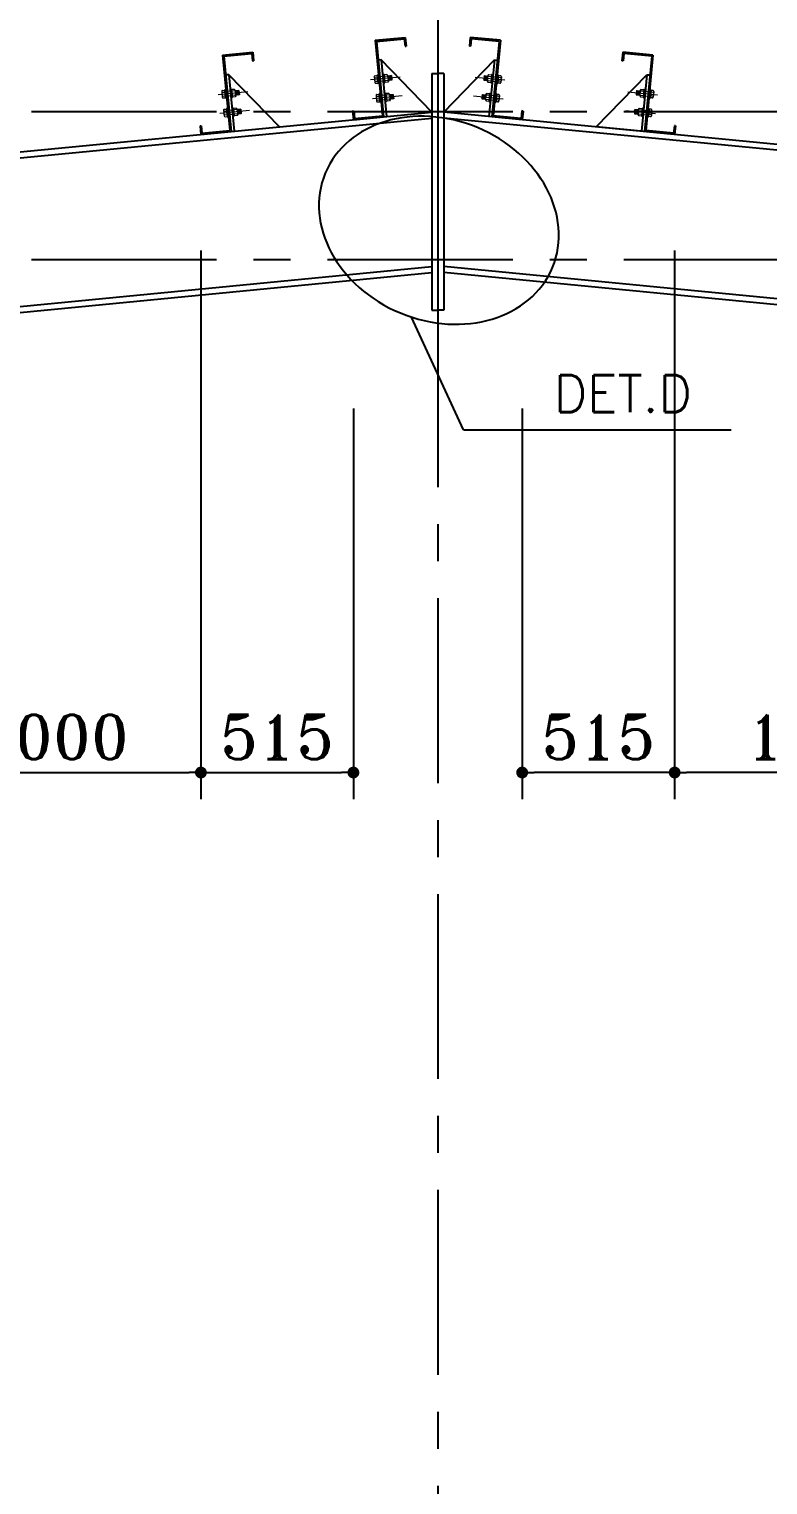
# Model space of a CAD drawing. Header units: inches. Extents: x 1387 to 2676, y -3554 to -2136.
# Drawn here: x 2547.64 to 2552.64, y -3019.73 to -3009.89 of the extents above; entities that cross this region are included whole.
import ezdxf

# ---------------------------------------------------------------- set-up
doc = ezdxf.new("R2010")
doc.units = ezdxf.units.IN
doc.header["$MEASUREMENT"] = 0
doc.linetypes.add('CENTER', pattern=[2, 1.25, -0.25, 0.25, -0.25])
doc.layers.add('2', color=2, linetype='Continuous', lineweight=9)
for name, color, linetype in [('2Y', 2, 'Continuous'), ('3G', 3, 'Continuous'), ('AXE', 1, 'CENTER'), ('DIM', 8, 'Continuous'), ('Pich', 2, 'Continuous'), ('TIE', 2, 'Continuous')]:
    doc.layers.add(name, color=color, linetype=linetype)
doc.styles.add('ROMANC', font='TXT.shx')
doc.styles.add('ROMANT', font='romant')
doc.dimstyles.new('1-50-2', dxfattribs={"dimtxt": 0.3, "dimasz": 0.08, "dimexe": 0.18, "dimexo": 0.0625, "dimgap": 0.09, "dimtad": 1, "dimdec": 0, "dimlfac": 500, "dimdsep": 46, "dimtxsty": 'ROMANT', "dimblk": 'DOT', "dimcen": 0.09, "dimclrd": 1, "dimclre": 1, "dimclrt": 3, "dimadec": 0, "dimazin": 0, "dimtfac": 1, "dimtdec": 0, "dimtix": 1, "dimtofl": 0, "dimtmove": 2, "dimatfit": 3, "dimldrblk": 'DOT', "dimfxl": 1, "dimtolj": 1, "dimarcsym": 0})

# ---------------------------------------------------------------- blocks, each defined once
blk = doc.blocks.new('TIE')
at = {"layer": 'TIE'}
for p, q in [((-3.48, 20), (4.44, 21.17)), ((-3.48, 20), (-0.54, 0.21)), ((-3.13, 19.74), (4.19, 20.83)), ((-3.13, 19.74), (-0.2, -0.04)), ((4.19, 20.83), (4.48, 18.85)), ((4.44, 21.17), (4.78, 18.9)), ((4.48, 18.85), (4.78, 18.9)), ((-1.61, 14.91), (-2.4, 14.8)), ((-1.61, 14.91), (-2.4, 14.8)), ((12.45, 1.85), (-1.61, 14.91)), ((-1.61, 14.91), (0.59, 0.09)), ((-8.45, 1.06), (-8.15, 1.1)), ((-8.45, 1.06), (-8.11, -1.22)), ((-8.15, 1.1), (-7.86, -0.87)), ((-7.86, -0.87), (-0.54, 0.21)), ((-0.2, -0.04), (12.45, 1.85)), ((-8.11, -1.22), (-0.2, -0.04))]:
    blk.add_line(p, q, dxfattribs=at)
blk = doc.blocks.new('DOT')
at = {"layer": 'DIM', "color": 0, "linetype": 'ByBlock'}
blk.add_line((-0.5, 0), (-1, 0), dxfattribs=at)
at = {"layer": 'DIM', "color": 0, "linetype": 'ByBlock', "const_width": 0.5}
blk.add_lwpolyline([(-0.25, 0, 1), (0.25, 0, 1)], format="xyb", close=True, dxfattribs=at)
blk = doc.blocks.new('*D2734')
at = {"layer": 'Defpoints', "color": 0, "transparency": 16777216}
for p in [(2546.8052, -3011.3261), (2548.8052, -3011.5197), (2548.8052, -3014.9176)]:
    blk.add_point(p, dxfattribs=at)
at = {"layer": 'Pich', "color": 1, "lineweight": -2, "transparency": 16777216}
for p, q in [((2546.8052, -3011.3886), (2546.8052, -3015.0976)), ((2548.8052, -3011.5822), (2548.8052, -3015.0976)), ((2546.8852, -3014.9176), (2548.7252, -3014.9176))]:
    blk.add_line(p, q, dxfattribs=at)
at = {"layer": 'Pich', "color": 1, "lineweight": -2, "transparency": 16777216, "xscale": 0.08, "yscale": 0.08, "zscale": 0.08, "rotation": 180}
blk.add_blockref('DOT', (2546.8052, -3014.9176), dxfattribs=at)
at = {"layer": 'Pich', "color": 1, "lineweight": -2, "transparency": 16777216, "xscale": 0.08, "yscale": 0.08, "zscale": 0.08}
blk.add_blockref('DOT', (2548.8052, -3014.9176), dxfattribs=at)
at = {"layer": 'Pich', "color": 3, "transparency": 16777216, "insert": (2547.8052, -3014.6776), "char_height": 0.3, "attachment_point": 5, "style": 'ROMANT'}
blk.add_mtext('\\A1;1000', dxfattribs=at)
blk = doc.blocks.new('_Dot')
at = {"layer": 'DIM', "color": 0, "lineweight": -2}
blk.add_line((-0.5, 0), (-1, 0), dxfattribs=at)
at = {"layer": 'DIM', "color": 0, "const_width": 0.5}
blk.add_lwpolyline([(-0.25, 0, 1), (0.25, 0, 1)], format="xyb", close=True, dxfattribs=at)
blk = doc.blocks.new('*D2735')
at = {"layer": 'Defpoints', "color": 0, "transparency": 16777216}
for p in [(2548.8052, -3011.3261), (2549.8353, -3012.3938), (2549.8353, -3014.9176)]:
    blk.add_point(p, dxfattribs=at)
at = {"layer": 'Pich', "color": 1, "lineweight": -2, "transparency": 16777216}
for p, q in [((2548.8052, -3011.3886), (2548.8052, -3015.0976)), ((2549.8353, -3012.4563), (2549.8353, -3015.0976)), ((2548.8852, -3014.9176), (2549.7553, -3014.9176))]:
    blk.add_line(p, q, dxfattribs=at)
at = {"layer": 'Pich', "color": 1, "lineweight": -2, "transparency": 16777216, "xscale": 0.08, "yscale": 0.08, "zscale": 0.08, "rotation": 180}
blk.add_blockref('DOT', (2548.8052, -3014.9176), dxfattribs=at)
at = {"layer": 'Pich', "color": 1, "lineweight": -2, "transparency": 16777216, "xscale": 0.08, "yscale": 0.08, "zscale": 0.08}
blk.add_blockref('DOT', (2549.8353, -3014.9176), dxfattribs=at)
at = {"layer": 'Pich', "color": 3, "transparency": 16777216, "insert": (2549.3203, -3014.6776), "char_height": 0.3, "attachment_point": 5, "style": 'ROMANT'}
blk.add_mtext('\\A1;515', dxfattribs=at)
blk = doc.blocks.new('*D2739')
at = {"layer": 'Defpoints', "color": 0, "transparency": 16777216}
for p in [(2554.0054, -3011.3261), (2552.0054, -3011.5197), (2552.0054, -3014.9176)]:
    blk.add_point(p, dxfattribs=at)
at = {"layer": 'Pich', "color": 1, "lineweight": -2, "transparency": 16777216}
for p, q in [((2554.0054, -3011.3886), (2554.0054, -3015.0976)), ((2552.0054, -3011.5822), (2552.0054, -3015.0976)), ((2553.9254, -3014.9176), (2552.0854, -3014.9176))]:
    blk.add_line(p, q, dxfattribs=at)
at = {"layer": 'Pich', "color": 1, "lineweight": -2, "transparency": 16777216, "xscale": 0.08, "yscale": 0.08, "zscale": 0.08, "rotation": 180}
blk.add_blockref('DOT', (2552.0054, -3014.9176), dxfattribs=at)
at = {"layer": 'Pich', "color": 1, "lineweight": -2, "transparency": 16777216, "xscale": 0.08, "yscale": 0.08, "zscale": 0.08}
blk.add_blockref('DOT', (2554.0054, -3014.9176), dxfattribs=at)
at = {"layer": 'Pich', "color": 3, "transparency": 16777216, "insert": (2553.0054, -3014.6776), "char_height": 0.3, "attachment_point": 5, "style": 'ROMANT'}
blk.add_mtext('\\A1;1000', dxfattribs=at)
blk = doc.blocks.new('*D2740')
at = {"layer": 'Defpoints', "color": 0, "transparency": 16777216}
for p in [(2552.0054, -3011.3261), (2550.9753, -3012.3938), (2550.9753, -3014.9176)]:
    blk.add_point(p, dxfattribs=at)
at = {"layer": 'Pich', "color": 1, "lineweight": -2, "transparency": 16777216}
for p, q in [((2552.0054, -3011.3886), (2552.0054, -3015.0976)), ((2550.9753, -3012.4563), (2550.9753, -3015.0976)), ((2551.9254, -3014.9176), (2551.0553, -3014.9176))]:
    blk.add_line(p, q, dxfattribs=at)
at = {"layer": 'Pich', "color": 1, "lineweight": -2, "transparency": 16777216, "xscale": 0.08, "yscale": 0.08, "zscale": 0.08, "rotation": 180}
blk.add_blockref('DOT', (2550.9753, -3014.9176), dxfattribs=at)
at = {"layer": 'Pich', "color": 1, "lineweight": -2, "transparency": 16777216, "xscale": 0.08, "yscale": 0.08, "zscale": 0.08}
blk.add_blockref('DOT', (2552.0054, -3014.9176), dxfattribs=at)
at = {"layer": 'Pich', "color": 3, "transparency": 16777216, "insert": (2551.4903, -3014.6776), "char_height": 0.3, "attachment_point": 5, "style": 'ROMANT'}
blk.add_mtext('\\A1;515', dxfattribs=at)

msp = doc.modelspace()

# ---------------------------------------------------------------- linework, layer by layer
at = {"layer": '2'}
for p, q in [((2549.98200475, -3010.20727137), (2549.99447007, -3010.20604606)), ((2549.99447007, -3010.20604606), (2549.99943173, -3010.256522)), ((2550.00184229, -3010.20249007), (2549.99674372, -3010.20299125)), ((2550.00464217, -3010.20478878), (2550.00965395, -3010.25577457)), ((2550.032686, -3010.20204872), (2550.03769778, -3010.25303451)), ((2550.04008328, -3010.19874766), (2550.0349847, -3010.19924884)), ((2550.04288316, -3010.20104636), (2550.04789494, -3010.25203216)), ((2550.06202789, -3010.19942187), (2550.04290822, -3010.20130129)), ((2550.04290822, -3010.20130129), (2550.04786988, -3010.25177723)), ((2550.06202789, -3010.19942187), (2550.06770909, -3010.20484779)), ((2550.06770909, -3010.20484779), (2550.07150551, -3010.24346953)), ((2550.09207065, -3010.20650451), (2550.06810352, -3010.20886042)), ((2550.09207065, -3010.20650451), (2550.09507821, -3010.237101)), ((2550.71853337, -3010.20650451), (2550.71552581, -3010.237101)), ((2550.71853337, -3010.20650451), (2550.74250049, -3010.20886042)), ((2550.74289493, -3010.20484779), (2550.7390985, -3010.24346953)), ((2550.74857612, -3010.19942187), (2550.74289493, -3010.20484779)), ((2550.74857612, -3010.19942187), (2550.7676958, -3010.20130129)), ((2550.76772086, -3010.20104636), (2550.76270908, -3010.25203216)), ((2550.7676958, -3010.20130129), (2550.76273414, -3010.25177723)), ((2550.77052074, -3010.19874766), (2550.77561932, -3010.19924884)), ((2550.77791802, -3010.20204872), (2550.77290624, -3010.25303451)), ((2550.80596184, -3010.20478878), (2550.80095007, -3010.25577457)), ((2550.80876172, -3010.20249007), (2550.8138603, -3010.20299125)), ((2550.81613394, -3010.20604606), (2550.81117228, -3010.256522)), ((2550.82859926, -3010.20727137), (2550.81613394, -3010.20604606)), ((2548.97176639, -3010.30220646), (2548.96666781, -3010.30270763)), ((2548.97456627, -3010.30450516), (2548.97957804, -3010.35549095)), ((2549.00261009, -3010.3017651), (2549.00762187, -3010.35275089)), ((2549.01000737, -3010.29846404), (2549.00490879, -3010.29896522)), ((2549.01280725, -3010.30076274), (2549.01781903, -3010.35174854)), ((2549.03195199, -3010.29913825), (2549.01283231, -3010.30101767)), ((2549.01283231, -3010.30101767), (2549.01779397, -3010.35149361)), ((2549.03195199, -3010.29913825), (2549.03763318, -3010.30456417)), ((2549.03763318, -3010.30456417), (2549.04142961, -3010.34318591)), ((2550.15214515, -3010.21604118), (2549.95167907, -3010.23574651)), ((2549.97601008, -3010.21457304), (2549.97966474, -3010.25175264)), ((2549.97774618, -3010.21932711), (2549.97645588, -3010.21847322)), ((2549.97803903, -3010.22230626), (2549.97693968, -3010.22339505)), ((2549.98025447, -3010.24376201), (2549.97885036, -3010.24283281)), ((2549.98033656, -3010.24676187), (2549.97933417, -3010.24775464)), ((2549.9820863, -3010.22040446), (2549.99574945, -3010.2190614)), ((2549.98459458, -3010.24483935), (2549.99815236, -3010.24350666)), ((2549.98696641, -3010.25774731), (2549.99943173, -3010.256522)), ((2550.00735525, -3010.25857445), (2550.00225667, -3010.25907563)), ((2550.03368811, -3010.21224337), (2550.00564428, -3010.21498342)), ((2550.03669567, -3010.24283986), (2550.00865184, -3010.24557992)), ((2550.04559624, -3010.25483204), (2550.04049766, -3010.25533321)), ((2550.06268543, -3010.20972422), (2550.04391752, -3010.21156906)), ((2550.06546076, -3010.23904054), (2550.04679822, -3010.24087502)), ((2550.06698955, -3010.24989781), (2550.04786988, -3010.25177723)), ((2550.0667327, -3010.20782241), (2550.06783205, -3010.20673363)), ((2550.07150551, -3010.24346953), (2550.06698955, -3010.24989781)), ((2550.06702554, -3010.21080156), (2550.06831585, -3010.21165545)), ((2550.08367635, -3010.23822178), (2550.06872922, -3010.21522573)), ((2550.06950803, -3010.23713873), (2550.07070433, -3010.23595392)), ((2550.07001162, -3010.24009717), (2550.07118814, -3010.24087575)), ((2550.0764972, -3010.23892747), (2550.07009009, -3010.22907019)), ((2550.09507821, -3010.237101), (2550.07111108, -3010.23945691)), ((2550.09085551, -3010.23751609), (2550.0719819, -3010.20847918)), ((2550.09451778, -3010.2313997), (2550.07916105, -3010.20777349)), ((2550.09315691, -3010.21755524), (2550.0863402, -3010.20706779)), ((2550.65845886, -3010.21604118), (2550.85892495, -3010.23574651)), ((2550.71552581, -3010.237101), (2550.73949293, -3010.23945691)), ((2550.71608624, -3010.2313997), (2550.73144297, -3010.20777349)), ((2550.71744711, -3010.21755524), (2550.72426381, -3010.20706779)), ((2550.71974851, -3010.23751609), (2550.73862212, -3010.20847918)), ((2550.72692766, -3010.23822178), (2550.7418748, -3010.21522573)), ((2550.73410682, -3010.23892747), (2550.74051392, -3010.22907019)), ((2550.7390985, -3010.24346953), (2550.74361446, -3010.24989781)), ((2550.7405924, -3010.24009717), (2550.73941588, -3010.24087575)), ((2550.74109599, -3010.23713873), (2550.73989969, -3010.23595392)), ((2550.74357847, -3010.21080156), (2550.74228817, -3010.21165545)), ((2550.74387132, -3010.20782241), (2550.74277197, -3010.20673363)), ((2550.74361446, -3010.24989781), (2550.76273414, -3010.25177723)), ((2550.74514326, -3010.23904054), (2550.7638058, -3010.24087502)), ((2550.74791859, -3010.20972422), (2550.7666865, -3010.21156906)), ((2550.76500778, -3010.25483204), (2550.77010636, -3010.25533321)), ((2550.77390835, -3010.24283986), (2550.80195217, -3010.24557992)), ((2550.77691591, -3010.21224337), (2550.80495974, -3010.21498342)), ((2550.80324877, -3010.25857445), (2550.80834735, -3010.25907563)), ((2550.8236376, -3010.25774731), (2550.81117228, -3010.256522)), ((2550.82600944, -3010.24483935), (2550.81245166, -3010.24350666)), ((2550.82851772, -3010.22040446), (2550.81485457, -3010.2190614)), ((2550.83026746, -3010.24676187), (2550.83126985, -3010.24775464)), ((2550.83034955, -3010.24376201), (2550.83175366, -3010.24283281)), ((2550.83459394, -3010.21457304), (2550.83093927, -3010.25175264)), ((2550.83256499, -3010.22230626), (2550.83366434, -3010.22339505)), ((2550.83285783, -3010.21932711), (2550.83414814, -3010.21847322)), ((2551.77298966, -3010.30456417), (2551.76919324, -3010.34318591)), ((2551.77867086, -3010.29913825), (2551.77298966, -3010.30456417)), ((2551.77867086, -3010.29913825), (2551.79779053, -3010.30101767)), ((2551.79781559, -3010.30076274), (2551.79280381, -3010.35174854)), ((2551.79779053, -3010.30101767), (2551.79282887, -3010.35149361)), ((2551.80061547, -3010.29846404), (2551.80571405, -3010.29896522)), ((2551.80801275, -3010.3017651), (2551.80300097, -3010.35275089)), ((2551.83605658, -3010.30450516), (2551.8310448, -3010.35549095)), ((2551.83885646, -3010.30220646), (2551.84395504, -3010.30270763)), ((2549.12206924, -3010.31575756), (2548.92160316, -3010.33546289)), ((2548.94593417, -3010.31428942), (2548.94958884, -3010.35146902)), ((2548.94767028, -3010.31904349), (2548.94637997, -3010.3181896)), ((2548.94796312, -3010.32202264), (2548.94686377, -3010.32311143)), ((2548.95017856, -3010.34347839), (2548.94877445, -3010.34254919)), ((2548.95026065, -3010.34647825), (2548.94925826, -3010.34747102)), ((2548.95192884, -3010.30698775), (2548.96439416, -3010.30576244)), ((2548.95201039, -3010.32012084), (2548.96567354, -3010.31877778)), ((2548.95451867, -3010.34455573), (2548.96807645, -3010.34322304)), ((2548.95689051, -3010.35746369), (2548.96935583, -3010.35623838)), ((2548.96439416, -3010.30576244), (2548.96935583, -3010.35623838)), ((2548.97727934, -3010.35829083), (2548.97218076, -3010.35879201)), ((2549.0036122, -3010.31195975), (2548.97556837, -3010.31469981)), ((2549.00661976, -3010.34255624), (2548.97857593, -3010.3452963)), ((2549.01552033, -3010.35454842), (2549.01042175, -3010.35504959)), ((2549.03260952, -3010.3094406), (2549.01384161, -3010.31128544)), ((2549.03538485, -3010.33875692), (2549.01672231, -3010.3405914)), ((2549.03691365, -3010.34961419), (2549.01779397, -3010.35149361)), ((2549.03665679, -3010.30753879), (2549.03775614, -3010.30645001)), ((2549.04142961, -3010.34318591), (2549.03691365, -3010.34961419)), ((2549.03694963, -3010.31051794), (2549.03823994, -3010.31137183)), ((2549.06199474, -3010.30622089), (2549.03802761, -3010.3085768)), ((2549.05360044, -3010.33793816), (2549.03865331, -3010.31494211)), ((2549.03943212, -3010.33685511), (2549.04062842, -3010.3356703)), ((2549.03993571, -3010.33981355), (2549.04111223, -3010.34059213)), ((2549.04642129, -3010.33864385), (2549.04001419, -3010.32878657)), ((2549.0650023, -3010.33681738), (2549.04103518, -3010.33917329)), ((2549.0607796, -3010.33723247), (2549.04190599, -3010.30819556)), ((2549.06444187, -3010.33111608), (2549.04908514, -3010.30748987)), ((2549.063081, -3010.31727162), (2549.0562643, -3010.30678417)), ((2549.06199474, -3010.30622089), (2549.0650023, -3010.33681738)), ((2550.16422499, -3010.3428535), (2549.96375891, -3010.36255883)), ((2549.98847173, -3010.34134783), (2549.99212639, -3010.37852743)), ((2549.99020783, -3010.3461019), (2549.98891753, -3010.34524801)), ((2549.99050068, -3010.34908105), (2549.98940133, -3010.35016984)), ((2549.99271612, -3010.3705368), (2549.99131201, -3010.3696076)), ((2549.99279821, -3010.37353666), (2549.99179582, -3010.37452943)), ((2549.9944664, -3010.33404616), (2550.00693172, -3010.33282085)), ((2549.99454795, -3010.34717925), (2550.0082111, -3010.34583619)), ((2549.99705623, -3010.37161414), (2550.01061401, -3010.37028145)), ((2549.99942806, -3010.3845221), (2550.01189338, -3010.38329679)), ((2550.00693172, -3010.33282085), (2550.01189338, -3010.38329679)), ((2550.01430394, -3010.32926487), (2550.00920537, -3010.32976604)), ((2550.0198169, -3010.38534924), (2550.01471832, -3010.38585042)), ((2550.01710382, -3010.33156357), (2550.0221156, -3010.38254936)), ((2550.04614976, -3010.33901816), (2550.01810593, -3010.34175822)), ((2550.04915732, -3010.36961465), (2550.02111349, -3010.37235471)), ((2550.04514765, -3010.32882351), (2550.05015943, -3010.3798093)), ((2550.05254493, -3010.32552245), (2550.04744635, -3010.32602363)), ((2550.05805789, -3010.38160683), (2550.05295931, -3010.382108)), ((2550.05534481, -3010.32782115), (2550.06035659, -3010.37880695)), ((2550.07448954, -3010.32619666), (2550.05536987, -3010.32807608)), ((2550.05536987, -3010.32807608), (2550.06033153, -3010.37855202)), ((2550.07514708, -3010.33649901), (2550.05637917, -3010.33834385)), ((2550.07792241, -3010.36581533), (2550.05925987, -3010.36764981)), ((2550.0794512, -3010.3766726), (2550.06033153, -3010.37855202)), ((2550.07448954, -3010.32619666), (2550.08017074, -3010.33162258)), ((2550.07919435, -3010.33459721), (2550.0802937, -3010.33350842)), ((2550.08396716, -3010.37024433), (2550.0794512, -3010.3766726)), ((2550.07948719, -3010.33757635), (2550.0807775, -3010.33843024)), ((2550.08017074, -3010.33162258), (2550.08396716, -3010.37024433)), ((2550.1045323, -3010.3332793), (2550.08056517, -3010.33563521)), ((2550.096138, -3010.36499657), (2550.08119087, -3010.34200052)), ((2550.08196968, -3010.36391353), (2550.08316598, -3010.36272871)), ((2550.08247327, -3010.36687196), (2550.08364979, -3010.36765054)), ((2550.08895885, -3010.36570226), (2550.08255174, -3010.35584498)), ((2550.10753986, -3010.36387579), (2550.08357273, -3010.3662317)), ((2550.10331716, -3010.36429088), (2550.08444355, -3010.33525397)), ((2550.10697943, -3010.35817449), (2550.0916227, -3010.33454828)), ((2550.10561856, -3010.34433003), (2550.09880185, -3010.33384259)), ((2550.1045323, -3010.3332793), (2550.10753986, -3010.36387579)), ((2550.64637902, -3010.3428535), (2550.84684511, -3010.36255883)), ((2550.70607172, -3010.3332793), (2550.70306416, -3010.36387579)), ((2550.70306416, -3010.36387579), (2550.72703128, -3010.3662317)), ((2550.70362459, -3010.35817449), (2550.71898132, -3010.33454828)), ((2550.70498546, -3010.34433003), (2550.71180216, -3010.33384259)), ((2550.70607172, -3010.3332793), (2550.73003884, -3010.33563521)), ((2550.70728686, -3010.36429088), (2550.72616047, -3010.33525397)), ((2550.71446602, -3010.36499657), (2550.72941315, -3010.34200052)), ((2550.72164517, -3010.36570226), (2550.72805227, -3010.35584498)), ((2550.73043328, -3010.33162258), (2550.72663685, -3010.37024433)), ((2550.72663685, -3010.37024433), (2550.73115281, -3010.3766726)), ((2550.72813075, -3010.36687196), (2550.72695423, -3010.36765054)), ((2550.72863434, -3010.36391353), (2550.72743804, -3010.36272871)), ((2550.73111682, -3010.33757635), (2550.72982652, -3010.33843024)), ((2550.73140967, -3010.33459721), (2550.73031032, -3010.33350842)), ((2550.73611447, -3010.32619666), (2550.73043328, -3010.33162258)), ((2550.73115281, -3010.3766726), (2550.75027249, -3010.37855202)), ((2550.73268161, -3010.36581533), (2550.75134415, -3010.36764981)), ((2550.73545694, -3010.33649901), (2550.75422485, -3010.33834385)), ((2550.73611447, -3010.32619666), (2550.75523415, -3010.32807608)), ((2550.75525921, -3010.32782115), (2550.75024743, -3010.37880695)), ((2550.75523415, -3010.32807608), (2550.75027249, -3010.37855202)), ((2550.75254613, -3010.38160683), (2550.75764471, -3010.382108)), ((2550.75805909, -3010.32552245), (2550.76315767, -3010.32602363)), ((2550.76545637, -3010.32882351), (2550.76044459, -3010.3798093)), ((2550.7614467, -3010.36961465), (2550.78949053, -3010.37235471)), ((2550.76445426, -3010.33901816), (2550.79249809, -3010.34175822)), ((2550.79350019, -3010.33156357), (2550.78848842, -3010.38254936)), ((2550.79078712, -3010.38534924), (2550.7958857, -3010.38585042)), ((2550.79630007, -3010.32926487), (2550.80139865, -3010.32976604)), ((2550.8036723, -3010.33282085), (2550.79871063, -3010.38329679)), ((2550.81117595, -3010.3845221), (2550.79871063, -3010.38329679)), ((2550.81354779, -3010.37161414), (2550.79999001, -3010.37028145)), ((2550.81605607, -3010.34717925), (2550.80239292, -3010.34583619)), ((2550.81613762, -3010.33404616), (2550.8036723, -3010.33282085)), ((2550.81780581, -3010.37353666), (2550.8188082, -3010.37452943)), ((2550.8178879, -3010.3705368), (2550.81929201, -3010.3696076)), ((2550.82213229, -3010.34134783), (2550.81847762, -3010.37852743)), ((2550.82010334, -3010.34908105), (2550.82120269, -3010.35016984)), ((2550.82039618, -3010.3461019), (2550.82168649, -3010.34524801)), ((2551.6885536, -3010.31575756), (2551.88901969, -3010.33546289)), ((2551.74862811, -3010.30622089), (2551.74562055, -3010.33681738)), ((2551.74562055, -3010.33681738), (2551.76958767, -3010.33917329)), ((2551.74618097, -3010.33111608), (2551.7615377, -3010.30748987)), ((2551.74754185, -3010.31727162), (2551.75435855, -3010.30678417)), ((2551.74862811, -3010.30622089), (2551.77259523, -3010.3085768)), ((2551.74984325, -3010.33723247), (2551.76871686, -3010.30819556)), ((2551.7570224, -3010.33793816), (2551.77196954, -3010.31494211)), ((2551.76420156, -3010.33864385), (2551.77060866, -3010.32878657)), ((2551.76919324, -3010.34318591), (2551.7737092, -3010.34961419)), ((2551.77068713, -3010.33981355), (2551.76951062, -3010.34059213)), ((2551.77119073, -3010.33685511), (2551.76999442, -3010.3356703)), ((2551.77367321, -3010.31051794), (2551.7723829, -3010.31137183)), ((2551.77396605, -3010.30753879), (2551.7728667, -3010.30645001)), ((2551.7737092, -3010.34961419), (2551.79282887, -3010.35149361)), ((2551.775238, -3010.33875692), (2551.79390053, -3010.3405914)), ((2551.77801332, -3010.3094406), (2551.79678124, -3010.31128544)), ((2551.79510252, -3010.35454842), (2551.8002011, -3010.35504959)), ((2551.80400308, -3010.34255624), (2551.83204691, -3010.3452963)), ((2551.80701064, -3010.31195975), (2551.83505447, -3010.31469981)), ((2551.8333435, -3010.35829083), (2551.83844208, -3010.35879201)), ((2551.84622868, -3010.30576244), (2551.84126702, -3010.35623838)), ((2551.85373234, -3010.35746369), (2551.84126702, -3010.35623838)), ((2551.85610417, -3010.34455573), (2551.8425464, -3010.34322304)), ((2551.85861246, -3010.32012084), (2551.8449493, -3010.31877778)), ((2551.858694, -3010.30698775), (2551.84622868, -3010.30576244)), ((2551.86036219, -3010.34647825), (2551.86136459, -3010.34747102)), ((2551.86044429, -3010.34347839), (2551.86184839, -3010.34254919)), ((2551.86468867, -3010.31428942), (2551.86103401, -3010.35146902)), ((2551.86265973, -3010.32202264), (2551.86375908, -3010.32311143)), ((2551.86295257, -3010.31904349), (2551.86424288, -3010.3181896)), ((2549.13414909, -3010.44256988), (2548.933683, -3010.46227521)), ((2548.95839582, -3010.44106421), (2548.96205049, -3010.47824381)), ((2548.96013193, -3010.44581828), (2548.95884162, -3010.44496439)), ((2548.96042477, -3010.44879743), (2548.95932542, -3010.44988622)), ((2548.96264021, -3010.47025318), (2548.9612361, -3010.46932398)), ((2548.9627223, -3010.47325304), (2548.96171991, -3010.47424581)), ((2548.96439049, -3010.43376254), (2548.97685581, -3010.43253723)), ((2548.96447204, -3010.44689563), (2548.97813519, -3010.44555257)), ((2548.96698032, -3010.47133052), (2548.9805381, -3010.46999783)), ((2548.96935215, -3010.48423848), (2548.98181748, -3010.48301317)), ((2548.97685581, -3010.43253723), (2548.98181748, -3010.48301317)), ((2548.98422804, -3010.42898125), (2548.97912946, -3010.42948242)), ((2548.98974099, -3010.48506562), (2548.98464241, -3010.4855668)), ((2548.98702791, -3010.43127995), (2548.99203969, -3010.48226574)), ((2549.01607385, -3010.43873454), (2548.98803002, -3010.4414746)), ((2549.01908141, -3010.46933103), (2548.99103758, -3010.47207109)), ((2549.01507174, -3010.42853989), (2549.02008352, -3010.47952568)), ((2549.02246902, -3010.42523883), (2549.01737044, -3010.42574001)), ((2549.02798198, -3010.48132321), (2549.0228834, -3010.48182438)), ((2549.0252689, -3010.42753753), (2549.03028068, -3010.47852333)), ((2549.04441364, -3010.42591304), (2549.02529396, -3010.42779246)), ((2549.02529396, -3010.42779246), (2549.03025562, -3010.4782684)), ((2549.04507117, -3010.43621539), (2549.02630326, -3010.43806023)), ((2549.0478465, -3010.46553171), (2549.02918396, -3010.46736619)), ((2549.0493753, -3010.47638898), (2549.03025562, -3010.4782684)), ((2549.04441364, -3010.42591304), (2549.05009483, -3010.43133896)), ((2549.04911844, -3010.43431359), (2549.05021779, -3010.4332248)), ((2549.05389126, -3010.46996071), (2549.0493753, -3010.47638898)), ((2549.04941128, -3010.43729273), (2549.05070159, -3010.43814662)), ((2549.05009483, -3010.43133896), (2549.05389126, -3010.46996071)), ((2549.07445639, -3010.43299568), (2549.05048926, -3010.43535159)), ((2549.06606209, -3010.46471295), (2549.05111496, -3010.4417169)), ((2549.05189377, -3010.46362991), (2549.05309007, -3010.46244509)), ((2549.05239736, -3010.46658834), (2549.05357388, -3010.46736692)), ((2549.05888294, -3010.46541864), (2549.05247584, -3010.45556136)), ((2549.07746395, -3010.46359218), (2549.05349683, -3010.46594808)), ((2549.07324125, -3010.46400726), (2549.05436764, -3010.43497035)), ((2549.07690352, -3010.45789087), (2549.06154679, -3010.43426466)), ((2549.07554265, -3010.44404641), (2549.06872595, -3010.43355897)), ((2549.07445639, -3010.43299568), (2549.07746395, -3010.46359218)), ((2551.67647376, -3010.44256988), (2551.87693985, -3010.46227521)), ((2551.73616646, -3010.43299568), (2551.7331589, -3010.46359218)), ((2551.7331589, -3010.46359218), (2551.75712602, -3010.46594808)), ((2551.73371932, -3010.45789087), (2551.74907605, -3010.43426466)), ((2551.7350802, -3010.44404641), (2551.7418969, -3010.43355897)), ((2551.73616646, -3010.43299568), (2551.76013358, -3010.43535159)), ((2551.7373816, -3010.46400726), (2551.75625521, -3010.43497035)), ((2551.74456075, -3010.46471295), (2551.75950789, -3010.4417169)), ((2551.75173991, -3010.46541864), (2551.75814701, -3010.45556136)), ((2551.76052801, -3010.43133896), (2551.75673159, -3010.46996071)), ((2551.75673159, -3010.46996071), (2551.76124755, -3010.47638898)), ((2551.75822548, -3010.46658834), (2551.75704897, -3010.46736692)), ((2551.75872908, -3010.46362991), (2551.75753277, -3010.46244509)), ((2551.76121156, -3010.43729273), (2551.75992125, -3010.43814662)), ((2551.7615044, -3010.43431359), (2551.76040505, -3010.4332248)), ((2551.76620921, -3010.42591304), (2551.76052801, -3010.43133896)), ((2551.76124755, -3010.47638898), (2551.78036722, -3010.4782684)), ((2551.76277635, -3010.46553171), (2551.78143888, -3010.46736619)), ((2551.76555167, -3010.43621539), (2551.78431959, -3010.43806023)), ((2551.76620921, -3010.42591304), (2551.78532888, -3010.42779246)), ((2551.78535394, -3010.42753753), (2551.78034217, -3010.47852333)), ((2551.78532888, -3010.42779246), (2551.78036722, -3010.4782684)), ((2551.78264087, -3010.48132321), (2551.78773945, -3010.48182438)), ((2551.78815382, -3010.42523883), (2551.7932524, -3010.42574001)), ((2551.7955511, -3010.42853989), (2551.79053932, -3010.47952568)), ((2551.79154143, -3010.46933103), (2551.81958526, -3010.47207109)), ((2551.79454899, -3010.43873454), (2551.82259282, -3010.4414746)), ((2551.82359493, -3010.43127995), (2551.81858315, -3010.48226574)), ((2551.82088185, -3010.48506562), (2551.82598043, -3010.4855668)), ((2551.82639481, -3010.42898125), (2551.83149339, -3010.42948242)), ((2551.83376703, -3010.43253723), (2551.82880537, -3010.48301317)), ((2551.84127069, -3010.48423848), (2551.82880537, -3010.48301317)), ((2551.84364252, -3010.47133052), (2551.83008475, -3010.46999783)), ((2551.84615081, -3010.44689563), (2551.83248765, -3010.44555257)), ((2551.84623235, -3010.43376254), (2551.83376703, -3010.43253723)), ((2551.84790054, -3010.47325304), (2551.84890294, -3010.47424581)), ((2551.84798264, -3010.47025318), (2551.84938674, -3010.46932398)), ((2551.85222702, -3010.44106421), (2551.84857236, -3010.47824381)), ((2551.85019808, -3010.44879743), (2551.85129743, -3010.44988622)), ((2551.85049092, -3010.44581828), (2551.85178123, -3010.44496439))]:
    msp.add_line(p, q, dxfattribs=at)
for centre, radius, start, end in [((2549.9969943, -3010.20554054), 0.00256158, 95.613998816, 185.613998818), ((2550.00209288, -3010.20503936), 0.00256158, 5.613998818, 95.613998816), ((2550.03523529, -3010.20179813), 0.00256158, 95.613998816, 185.613998818), ((2550.04033387, -3010.20129695), 0.00256158, 5.613998818, 95.613998816), ((2550.77027015, -3010.20129695), 0.00256158, 84.386001184, 174.386001182), ((2550.77536873, -3010.20179813), 0.00256158, 354.386001182, 84.386001184), ((2550.80851113, -3010.20503936), 0.00256158, 84.386001184, 174.386001182), ((2550.81360971, -3010.20554054), 0.00256158, 354.386001182, 84.386001184), ((2548.9669184, -3010.30525692), 0.00256158, 95.613998816, 185.613998818), ((2548.97201698, -3010.30475574), 0.00256158, 5.613998818, 95.613998816), ((2549.00515938, -3010.30151451), 0.00256158, 95.613998816, 185.613998818), ((2549.01025796, -3010.30101333), 0.00256158, 5.613998818, 95.613998816), ((2549.98265825, -3010.21391954), 0.00668021, 95.613998816, 185.613998818), ((2549.9814328, -3010.21375629), 0.00668021, 236.504538786, 275.613998816), ((2549.9827398, -3010.22705263), 0.00668021, 95.613998816, 134.723458847), ((2549.98631291, -3010.25109914), 0.00668021, 185.613998818, 275.613998816), ((2549.98394108, -3010.23819118), 0.00668021, 236.504538786, 275.613998816), ((2549.98503733, -3010.25150824), 0.00668021, 95.613998816, 134.723458847), ((2550.00200608, -3010.25652634), 0.00256158, 185.613998818, 275.613998816), ((2550.00710466, -3010.25602516), 0.00256158, 275.613998816, 5.613998818), ((2550.04024707, -3010.25278392), 0.00256158, 185.613998818, 275.613998816), ((2550.04534565, -3010.25228275), 0.00256158, 275.613998816, 5.613998818), ((2550.06203193, -3010.20307605), 0.00668021, 275.613998816, 314.723458847), ((2550.06333893, -3010.21637239), 0.00668021, 56.504538786, 95.613998816), ((2550.06480726, -3010.23239237), 0.00668021, 275.613998816, 314.723458847), ((2550.06632501, -3010.24566799), 0.00668021, 56.504538786, 95.613998816), ((2550.74427901, -3010.24566799), 0.00668021, 84.386001184, 123.495461214), ((2550.74579676, -3010.23239237), 0.00668021, 225.276541153, 264.386001184), ((2550.74726509, -3010.21637239), 0.00668021, 84.386001184, 123.495461214), ((2550.74857209, -3010.20307605), 0.00668021, 225.276541153, 264.386001184), ((2550.76525837, -3010.25228275), 0.00256158, 174.386001182, 264.386001184), ((2550.77035695, -3010.25278392), 0.00256158, 264.386001184, 354.386001182), ((2550.80349936, -3010.25602516), 0.00256158, 174.386001182, 264.386001184), ((2550.80859794, -3010.25652634), 0.00256158, 264.386001184, 354.386001182), ((2550.8242911, -3010.25109914), 0.00668021, 264.386001184, 354.386001182), ((2550.82666294, -3010.23819118), 0.00668021, 264.386001184, 303.495461214), ((2550.82556669, -3010.25150824), 0.00668021, 45.276541153, 84.386001184), ((2550.82917122, -3010.21375629), 0.00668021, 264.386001184, 303.495461214), ((2550.82786422, -3010.22705263), 0.00668021, 45.276541153, 84.386001184), ((2550.82794577, -3010.21391954), 0.00668021, 354.386001182, 84.386001184), ((2551.80036488, -3010.30101333), 0.00256158, 84.386001184, 174.386001182), ((2551.80546346, -3010.30151451), 0.00256158, 354.386001182, 84.386001184), ((2551.83860587, -3010.30475574), 0.00256158, 84.386001184, 174.386001182), ((2551.84370445, -3010.30525692), 0.00256158, 354.386001182, 84.386001184), ((2548.95258234, -3010.31363592), 0.00668021, 95.613998816, 185.613998818), ((2548.95135689, -3010.31347267), 0.00668021, 236.504538786, 275.613998816), ((2548.95266389, -3010.32676901), 0.00668021, 95.613998816, 134.723458847), ((2548.95623701, -3010.35081552), 0.00668021, 185.613998818, 275.613998816), ((2548.95386517, -3010.33790756), 0.00668021, 236.504538786, 275.613998816), ((2548.95496142, -3010.35122462), 0.00668021, 95.613998816, 134.723458847), ((2548.97193017, -3010.35624272), 0.00256158, 185.613998818, 275.613998816), ((2548.97702875, -3010.35574154), 0.00256158, 275.613998816, 5.613998818), ((2549.01017116, -3010.3525003), 0.00256158, 185.613998818, 275.613998816), ((2549.01526974, -3010.35199913), 0.00256158, 275.613998816, 5.613998818), ((2549.03195602, -3010.30279243), 0.00668021, 275.613998816, 314.723458847), ((2549.03326302, -3010.31608877), 0.00668021, 56.504538786, 95.613998816), ((2549.03473135, -3010.33210875), 0.00668021, 275.613998816, 314.723458847), ((2549.0362491, -3010.34538437), 0.00668021, 56.504538786, 95.613998816), ((2549.9951199, -3010.34069433), 0.00668021, 95.613998816, 185.613998818), ((2549.99389445, -3010.34053108), 0.00668021, 236.504538786, 275.613998816), ((2549.99520145, -3010.35382742), 0.00668021, 95.613998816, 134.723458847), ((2549.99877456, -3010.37787393), 0.00668021, 185.613998818, 275.613998816), ((2549.99640273, -3010.36496597), 0.00668021, 236.504538786, 275.613998816), ((2549.99749898, -3010.37828303), 0.00668021, 95.613998816, 134.723458847), ((2550.00945595, -3010.33231533), 0.00256158, 95.613998816, 185.613998818), ((2550.01446773, -3010.38330113), 0.00256158, 185.613998818, 275.613998816), ((2550.01455453, -3010.33181416), 0.00256158, 5.613998818, 95.613998816), ((2550.01956631, -3010.38279995), 0.00256158, 275.613998816, 5.613998818), ((2550.04769694, -3010.32857292), 0.00256158, 95.613998816, 185.613998818), ((2550.05270872, -3010.37955871), 0.00256158, 185.613998818, 275.613998816), ((2550.05279552, -3010.32807174), 0.00256158, 5.613998818, 95.613998816), ((2550.0578073, -3010.37905754), 0.00256158, 275.613998816, 5.613998818), ((2550.07449358, -3010.32985084), 0.00668021, 275.613998816, 314.723458847), ((2550.07580058, -3010.34314718), 0.00668021, 56.504538786, 95.613998816), ((2550.07726891, -3010.35916716), 0.00668021, 275.613998816, 314.723458847), ((2550.07878666, -3010.37244278), 0.00668021, 56.504538786, 95.613998816), ((2550.73181736, -3010.37244278), 0.00668021, 84.386001184, 123.495461214), ((2550.73333511, -3010.35916716), 0.00668021, 225.276541153, 264.386001184), ((2550.73480344, -3010.34314718), 0.00668021, 84.386001184, 123.495461214), ((2550.73611044, -3010.32985084), 0.00668021, 225.276541153, 264.386001184), ((2550.75279672, -3010.37905754), 0.00256158, 174.386001182, 264.386001184), ((2550.7578085, -3010.32807174), 0.00256158, 84.386001184, 174.386001182), ((2550.7578953, -3010.37955871), 0.00256158, 264.386001184, 354.386001182), ((2550.76290708, -3010.32857292), 0.00256158, 354.386001182, 84.386001184), ((2550.79103771, -3010.38279995), 0.00256158, 174.386001182, 264.386001184), ((2550.79604948, -3010.33181416), 0.00256158, 84.386001184, 174.386001182), ((2550.79613629, -3010.38330113), 0.00256158, 264.386001184, 354.386001182), ((2550.80114806, -3010.33231533), 0.00256158, 354.386001182, 84.386001184), ((2550.81182945, -3010.37787393), 0.00668021, 264.386001184, 354.386001182), ((2550.81420129, -3010.36496597), 0.00668021, 264.386001184, 303.495461214), ((2550.81310504, -3010.37828303), 0.00668021, 45.276541153, 84.386001184), ((2550.81670957, -3010.34053108), 0.00668021, 264.386001184, 303.495461214), ((2550.81540257, -3010.35382742), 0.00668021, 45.276541153, 84.386001184), ((2550.81548412, -3010.34069433), 0.00668021, 354.386001182, 84.386001184), ((2551.77437375, -3010.34538437), 0.00668021, 84.386001184, 123.495461214), ((2551.77589149, -3010.33210875), 0.00668021, 225.276541153, 264.386001184), ((2551.77735983, -3010.31608877), 0.00668021, 84.386001184, 123.495461214), ((2551.77866682, -3010.30279243), 0.00668021, 225.276541153, 264.386001184), ((2551.7953531, -3010.35199913), 0.00256158, 174.386001182, 264.386001184), ((2551.80045168, -3010.3525003), 0.00256158, 264.386001184, 354.386001182), ((2551.83359409, -3010.35574154), 0.00256158, 174.386001182, 264.386001184), ((2551.83869267, -3010.35624272), 0.00256158, 264.386001184, 354.386001182), ((2551.85438584, -3010.35081552), 0.00668021, 264.386001184, 354.386001182), ((2551.85675767, -3010.33790756), 0.00668021, 264.386001184, 303.495461214), ((2551.85566142, -3010.35122462), 0.00668021, 45.276541153, 84.386001184), ((2551.85926595, -3010.31347267), 0.00668021, 264.386001184, 303.495461214), ((2551.85795896, -3010.32676901), 0.00668021, 45.276541153, 84.386001184), ((2551.8580405, -3010.31363592), 0.00668021, 354.386001182, 84.386001184), ((2548.96504399, -3010.44041071), 0.00668021, 95.613998816, 185.613998818), ((2548.96381854, -3010.44024746), 0.00668021, 236.504538786, 275.613998816), ((2548.96512554, -3010.4535438), 0.00668021, 95.613998816, 134.723458847), ((2548.96869866, -3010.47759031), 0.00668021, 185.613998818, 275.613998816), ((2548.96632682, -3010.46468235), 0.00668021, 236.504538786, 275.613998816), ((2548.96742307, -3010.47799941), 0.00668021, 95.613998816, 134.723458847), ((2548.97938005, -3010.43203171), 0.00256158, 95.613998816, 185.613998818), ((2548.98439182, -3010.48301751), 0.00256158, 185.613998818, 275.613998816), ((2548.98447863, -3010.43153054), 0.00256158, 5.613998818, 95.613998816), ((2548.9894904, -3010.48251633), 0.00256158, 275.613998816, 5.613998818), ((2549.01762103, -3010.4282893), 0.00256158, 95.613998816, 185.613998818), ((2549.02263281, -3010.47927509), 0.00256158, 185.613998818, 275.613998816), ((2549.02271961, -3010.42778812), 0.00256158, 5.613998818, 95.613998816), ((2549.02773139, -3010.47877392), 0.00256158, 275.613998816, 5.613998818), ((2549.04441767, -3010.42956722), 0.00668021, 275.613998816, 314.723458847), ((2549.04572467, -3010.44286356), 0.00668021, 56.504538786, 95.613998816), ((2549.047193, -3010.45888354), 0.00668021, 275.613998816, 314.723458847), ((2549.04871075, -3010.47215916), 0.00668021, 56.504538786, 95.613998816), ((2551.7619121, -3010.47215916), 0.00668021, 84.386001184, 123.495461214), ((2551.76342985, -3010.45888354), 0.00668021, 225.276541153, 264.386001184), ((2551.76489818, -3010.44286356), 0.00668021, 84.386001184, 123.495461214), ((2551.76620517, -3010.42956722), 0.00668021, 225.276541153, 264.386001184), ((2551.78289145, -3010.47877392), 0.00256158, 174.386001182, 264.386001184), ((2551.78790323, -3010.42778812), 0.00256158, 84.386001184, 174.386001182), ((2551.78799003, -3010.47927509), 0.00256158, 264.386001184, 354.386001182), ((2551.79300181, -3010.4282893), 0.00256158, 354.386001182, 84.386001184), ((2551.82113244, -3010.48251633), 0.00256158, 174.386001182, 264.386001184), ((2551.82614422, -3010.43153054), 0.00256158, 84.386001184, 174.386001182), ((2551.82623102, -3010.48301751), 0.00256158, 264.386001184, 354.386001182), ((2551.8312428, -3010.43203171), 0.00256158, 354.386001182, 84.386001184), ((2551.84192419, -3010.47759031), 0.00668021, 264.386001184, 354.386001182), ((2551.84429602, -3010.46468235), 0.00668021, 264.386001184, 303.495461214), ((2551.84319977, -3010.47799941), 0.00668021, 45.276541153, 84.386001184), ((2551.84680431, -3010.44024746), 0.00668021, 264.386001184, 303.495461214), ((2551.84549731, -3010.4535438), 0.00668021, 45.276541153, 84.386001184), ((2551.84557885, -3010.44041071), 0.00668021, 354.386001182, 84.386001184)]:
    msp.add_arc(centre, radius, start, end, dxfattribs=at)
at = {"layer": '2Y'}
for q in [(2550.22813968, -3011.83864467, -0.00525864), (2552.38756081, -3012.60152554)]:
    msp.add_line((2550.57967197, -3012.60152554), q, dxfattribs=at)
at = {"layer": '2Y', "extrusion": (0, 0, -1)}
msp.add_ellipse((2550.41264308, -3011.18413393), major_axis=(0.76773116, -0.31833612), ratio=0.8162990064, start_param=-1.5707963268, end_param=4.7123889804, dxfattribs=at)
at = {"layer": '3G'}
for p, q in [((2550.36529948, -3010.19154084), (2550.40530074, -3010.19154084)), ((2550.36529948, -3010.19154084), (2550.36529999, -3011.79154084)), ((2550.40529948, -3010.19154084), (2550.40529999, -3011.79154084)), ((2550.44530201, -3010.19154084), (2550.40530074, -3010.19154084)), ((2550.40530201, -3010.19154084), (2550.4053015, -3011.79154084)), ((2550.44530201, -3010.19154084), (2550.4453015, -3011.79154084)), ((2542.30403752, -3011.2332583), (2550.36529956, -3010.45288876)), ((2542.3078917, -3011.27307219), (2550.36529957, -3010.49307574)), ((2558.50270979, -3011.27307219), (2550.44530191, -3010.49307574)), ((2558.50656396, -3011.2332583), (2550.44530193, -3010.45288876)), ((2542.40424616, -3012.26841927), (2550.36529989, -3011.49775038)), ((2542.40810034, -3012.30823315), (2550.36529991, -3011.53793736)), ((2558.40250115, -3012.30823315), (2550.44530158, -3011.53793736)), ((2558.40635533, -3012.26841927), (2550.44530159, -3011.49775038)), ((2550.36529999, -3011.79154084), (2550.40529923, -3011.79154084)), ((2550.4453015, -3011.79154084), (2550.40530225, -3011.79154084))]:
    msp.add_line(p, q, dxfattribs=at)
at = {"layer": 'AXE'}
for p, q in [((2550.40531142, -3007.7391239), (2550.40523897, -3075.70296728)), ((2531.66136046, -3010.44901647), (2564.01706309, -3010.44901647)), ((2531.66136046, -3011.44901647), (2564.01706309, -3011.44901647))]:
    msp.add_line(p, q, dxfattribs=at)

# ---------------------------------------------------------------- block references
at = {"layer": '2', "yscale": 0.02561576354679803, "zscale": 0.02561576354679803}
for p, xscale, rotation in [((2550.04437541, -3010.48379868), 0.02561576354679803, 357.0482764476217), ((2550.76622861, -3010.48379868), -0.02561576354679803, 2.95172355237824), ((2549.0142995, -3010.58351506), 0.02561576354679803, 357.0482764476217), ((2551.79632335, -3010.58351506), -0.02561576354679803, 2.95172355237824)]:
    msp.add_blockref('TIE', p, dxfattribs=dict(at, xscale=xscale, rotation=rotation))

# ---------------------------------------------------------------- texts
at = {"layer": '2Y', "style": 'ROMANC'}
msp.add_text('DET.D', height=0.249999306, dxfattribs=at).set_placement((2551.19015625, -3012.48031126))

# ---------------------------------------------------------------- dimensions: what is measured, and where the dimension line sits
at = {"layer": 'Pich'}
for base, p1, p2, picture, middle in [((2548.80523956, -3014.91758702), (2546.80523972, -3011.32607427), (2548.80523956, -3011.51968403), '*D2734', (2547.80523964, -3014.67758702)), ((2549.83531844, -3014.91758702), (2548.80523956, -3011.32607427), (2549.83531844, -3012.39383942), '*D2735', (2549.320279, -3014.67758702))]:
    dim = msp.add_linear_dim(base=base, p1=p1, p2=p2, dimstyle='1-50-2', dxfattribs=at)
    dim.commit()
    dim.dimension.update_dxf_attribs({"geometry": picture, "text_midpoint": middle})
for base, p1, p2, picture, middle in [((2550.97530441, -3014.91758702), (2552.00538329, -3011.32607427), (2550.97530441, -3012.39383942), '*D2740', (2551.49034385, -3014.67758702)), ((2552.00538329, -3014.91758702), (2554.00538312, -3011.32607427), (2552.00538329, -3011.51968403), '*D2739', (2553.0053832, -3014.67758702))]:
    dim = msp.add_linear_dim(base=base, p1=p1, p2=p2, angle=180, dimstyle='1-50-2', dxfattribs=at)
    dim.commit()
    dim.dimension.update_dxf_attribs({"geometry": picture, "text_midpoint": middle})

doc.saveas('drawing.dxf')
